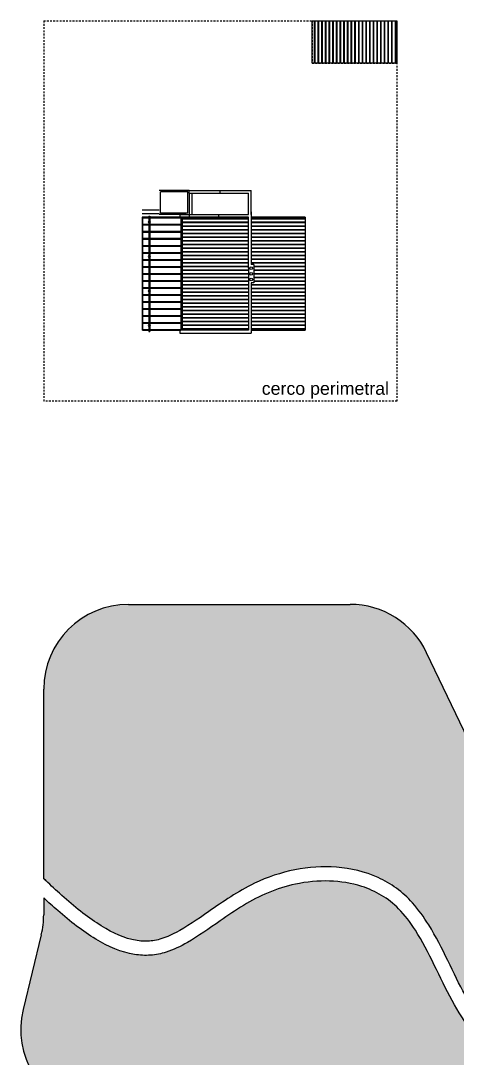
# Model space of a CAD drawing. Header units: millimetres. Extents: x 0 to 6982707, y 6395274 to 12792127.
# Drawn here: x 3492025 to 3492056, y 6395341.7 to 6395415.1 of the extents above; entities that cross this region are included whole.
import ezdxf

# ---------------------------------------------------------------- set-up
doc = ezdxf.new("R2010")
doc.units = ezdxf.units.MM
doc.header["$LTSCALE"] = 0.01
doc.linetypes.add('DASHED', pattern=[19.05, 12.7, -6.35])
for name, color, linetype in [('auxiliar', 1, 'Continuous'), ('loteo', 4, 'Continuous'), ('mamposteria', 3, 'Continuous')]:
    doc.layers.add(name, color=color, linetype=linetype)
doc.styles.add('ARIAL', font='arial.ttf')

msp = doc.modelspace()

# ---------------------------------------------------------------- hatches: boundary and pattern name
at = {"layer": 'loteo', "linetype": 'Continuous', "ltscale": 1.2, "transparency": 33554687}
h = msp.add_hatch(color=52, dxfattribs=at)
h.dxf.hatch_style = 1
edge = h.paths.add_edge_path()
edge.add_arc((3492048.374, 6395367.806), 6, 25.51259, 90)
edge.add_line((3492048.374, 6395373.806), (3492032.962, 6395373.806))
edge.add_line((3492032.962, 6395373.806), (3492032.67, 6395373.806))
edge.add_arc((3492032.67, 6395367.806), 6, 90, 180)
edge.add_line((3492026.67, 6395367.806), (3492026.67, 6395354.402))
edge.add_line((3492026.67, 6395354.402), (3492027, 6395354.094))
edge.add_spline(control_points=[(3492027, 6395354.094), (3492026.89, 6395354.196), (3492026.78, 6395354.299), (3492026.67, 6395354.402)], knot_values=[77.962227, 77.962227, 77.962227, 77.962227, 78.349059, 78.349059, 78.349059, 78.349059], degree=3, periodic=0)
edge.add_spline(control_points=[(3492027, 6395354.094), (3492027.265, 6395353.846), (3492027.53, 6395353.603), (3492028.684, 6395352.567), (3492029.564, 6395351.84), (3492031.282, 6395350.7), (3492032.117, 6395350.288), (3492033.254, 6395350.016), (3492033.588, 6395349.975), (3492034.245, 6395349.978), (3492034.566, 6395350.024), (3492035.268, 6395350.221), (3492035.649, 6395350.383), (3492036.779, 6395350.973), (3492037.553, 6395351.513), (3492039.363, 6395352.775), (3492040.42, 6395353.513), (3492043.413, 6395354.946), (3492045.46, 6395355.359), (3492048.43, 6395355.13), (3492049.428, 6395354.894), (3492050.803, 6395354.271), (3492051.24, 6395354.019), (3492052.059, 6395353.422), (3492052.438, 6395353.074), (3492053.211, 6395352.213), (3492053.59, 6395351.684), (3492054.44, 6395350.318), (3492054.876, 6395349.452), (3492055.706, 6395347.752), (3492056.099, 6395346.917), (3492056.918, 6395345.432), (3492057.345, 6395344.783), (3492058.037, 6395344.063), (3492058.275, 6395343.864), (3492058.772, 6395343.557), (3492059.03, 6395343.449), (3492059.618, 6395343.312), (3492059.95, 6395343.288), (3492060.965, 6395343.353), (3492061.704, 6395343.558), (3492063.405, 6395344.334), (3492064.373, 6395344.984), (3492065.313, 6395345.84), (3492065.38, 6395345.902), (3492065.446, 6395345.965)], knot_values=[30.46947, 30.46947, 30.46947, 30.46947, 31.404862, 31.404862, 34.568203, 34.568203, 37.731544, 37.731544, 39.088468, 39.088468, 40.445393, 40.445393, 41.963894, 41.963894, 44.802247, 44.802247, 48.214574, 48.214574, 53.484094, 53.484094, 56.267338, 56.267338, 57.65896, 57.65896, 59.050582, 59.050582, 60.787527, 60.787527, 63.309196, 63.309196, 65.830866, 65.830866, 68.352535, 68.352535, 69.60627, 69.60627, 70.860005, 70.860005, 72.185882, 72.185882, 74.641197, 74.641197, 77.723983, 77.723983, 77.962227, 77.962227, 77.962227, 77.962227], degree=3, periodic=0)
edge.add_line((3492065.446, 6395345.965), (3492053.789, 6395370.39))
edge = h.paths.add_edge_path()
edge.add_spline(control_points=[(3492065.897, 6395345.02), (3492065.756, 6395344.892), (3492065.614, 6395344.768), (3492064.549, 6395343.883), (3492063.551, 6395343.264), (3492061.737, 6395342.517), (3492060.921, 6395342.318), (3492059.712, 6395342.295), (3492059.295, 6395342.343), (3492058.539, 6395342.562), (3492058.202, 6395342.723), (3492057.588, 6395343.129), (3492057.308, 6395343.373), (3492056.487, 6395344.244), (3492056.021, 6395344.98), (3492055.15, 6395346.577), (3492054.747, 6395347.441), (3492053.91, 6395349.148), (3492053.477, 6395349.992), (3492052.63, 6395351.314), (3492052.239, 6395351.831), (3492051.438, 6395352.642), (3492051.036, 6395352.956), (3492050.16, 6395353.482), (3492049.688, 6395353.693), (3492047.753, 6395354.317), (3492046.103, 6395354.353), (3492043.834, 6395353.872), (3492043.182, 6395353.67), (3492041.955, 6395353.16), (3492041.378, 6395352.853), (3492040.252, 6395352.169), (3492039.705, 6395351.794), (3492038.382, 6395350.873), (3492037.617, 6395350.327), (3492036.352, 6395349.607), (3492035.857, 6395349.37), (3492034.981, 6395349.091), (3492034.605, 6395349.015), (3492033.855, 6395348.961), (3492033.48, 6395348.981), (3492032.169, 6395349.189), (3492031.253, 6395349.586), (3492029.448, 6395350.678), (3492028.556, 6395351.374), (3492027.334, 6395352.433), (3492027.002, 6395352.731), (3492026.67, 6395353.036)], knot_values=[30.731034, 30.731034, 30.731034, 30.731034, 31.189796, 31.189796, 34.103939, 34.103939, 36.47796, 36.47796, 37.777673, 37.777673, 38.956038, 38.956038, 40.134402, 40.134402, 42.69376, 42.69376, 45.253118, 45.253118, 47.812476, 47.812476, 49.728871, 49.728871, 51.364669, 51.364669, 53.000467, 53.000467, 57.733185, 57.733185, 59.668695, 59.668695, 61.522948, 61.522948, 63.377202, 63.377202, 66.078306, 66.078306, 67.787894, 67.787894, 69.008842, 69.008842, 70.22979, 70.22979, 73.314697, 73.314697, 76.399604, 76.399604, 77.553722, 77.553722, 77.553722, 77.553722], degree=3, periodic=0)
edge.add_line((3492026.67, 6395353.036), (3492026.67, 6395351.851))
edge.add_arc((3492020.67, 6395351.851), 6, -13.6532, 0, ccw=False)
edge.add_line((3492026.501, 6395350.435), (3492025.215, 6395345.141))
edge.add_arc((3492031.045, 6395343.724), 6, 166.3468, 256.3468)
edge.add_line((3492029.629, 6395337.894), (3492062.23, 6395329.975))
edge.add_arc((3492063.646, 6395335.805), 6, 256.3468, 385.51259)
edge.add_line((3492069.061, 6395338.39), (3492065.897, 6395345.02))

# ---------------------------------------------------------------- linework, layer by layer
at = {"layer": 'auxiliar', "linetype": 'DASHED'}
for p, q in [((3492026.67, 6395415.093), (3492051.681, 6395415.093)), ((3492026.67, 6395415.093), (3492026.67, 6395388.193)), ((3492045.681, 6395415.093), (3492045.681, 6395412.093)), ((3492051.681, 6395415.093), (3492051.681, 6395388.193)), ((3492045.681, 6395412.093), (3492051.681, 6395412.093)), ((3492051.681, 6395388.193), (3492026.67, 6395388.193))]:
    msp.add_line(p, q, dxfattribs=at)
at = {"layer": 'loteo', "ltscale": 0.01}
for p, q in [((3492036.966, 6395403.093), (3492041.366, 6395403.093)), ((3492036.966, 6395402.893), (3492036.966, 6395403.093)), ((3492041.366, 6395401.393), (3492041.366, 6395403.093)), ((3492036.966, 6395402.893), (3492036.966, 6395401.393)), ((3492036.316, 6395401.393), (3492036.316, 6395401.193)), ((3492036.766, 6395401.393), (3492036.316, 6395401.393)), ((3492036.316, 6395401.393), (3492036.966, 6395401.393)), ((3492036.766, 6395401.193), (3492036.316, 6395401.193)), ((3492036.966, 6395401.193), (3492036.316, 6395401.193)), ((3492036.386, 6395401.193), (3492036.386, 6395393.193)), ((3492036.486, 6395401.193), (3492041.166, 6395401.193)), ((3492036.486, 6395401.193), (3492041.166, 6395401.193)), ((3492036.486, 6395401.193), (3492036.486, 6395393.193)), ((3492041.166, 6395401.193), (3492036.486, 6395401.193)), ((3492036.966, 6395401.393), (3492036.966, 6395401.193)), ((3492036.966, 6395401.193), (3492041.166, 6395401.193)), ((3492041.166, 6395398.493), (3492041.166, 6395401.193)), ((3492041.366, 6395401.583), (3492041.366, 6395401.393)), ((3492041.366, 6395401.393), (3492041.366, 6395398.493)), ((3492041.366, 6395401.193), (3492045.181, 6395401.193)), ((3492041.366, 6395401.193), (3492045.181, 6395401.193)), ((3492045.181, 6395401.193), (3492041.366, 6395401.193)), ((3492045.181, 6395401.193), (3492045.181, 6395393.193)), ((3492045.181, 6395401.193), (3492045.181, 6395393.193)), ((3492041.166, 6395397.593), (3492041.166, 6395398.493)), ((3492041.366, 6395398.493), (3492041.366, 6395397.843)), ((3492041.166, 6395397.593), (3492041.166, 6395393.193)), ((3492041.556, 6395397.843), (3492041.366, 6395397.843)), ((3492041.556, 6395397.843), (3492041.556, 6395396.543)), ((3492041.366, 6395396.543), (3492041.366, 6395392.993)), ((3492041.556, 6395396.543), (3492041.366, 6395396.543)), ((3492036.316, 6395393.193), (3492036.316, 6395392.993)), ((3492036.966, 6395393.193), (3492036.316, 6395393.193)), ((3492036.316, 6395392.993), (3492041.366, 6395392.993)), ((3492041.166, 6395393.193), (3492036.966, 6395393.193)), ((3492041.366, 6395393.193), (3492045.181, 6395393.193)), ((3492041.366, 6395393.193), (3492045.181, 6395393.193))]:
    msp.add_line(p, q, dxfattribs=at)
at = {"layer": 'loteo', "linetype": 'Continuous', "ltscale": 1.2}
for p, q in [((3492032.67, 6395373.806), (3492032.962, 6395373.806)), ((3492032.962, 6395373.806), (3492048.374, 6395373.806)), ((3492065.446, 6395345.965), (3492053.789, 6395370.39)), ((3492026.67, 6395354.402), (3492026.67, 6395367.806)), ((3492027, 6395354.094), (3492026.67, 6395354.402)), ((3492026.67, 6395353.036), (3492026.67, 6395351.851)), ((3492026.501, 6395350.435), (3492025.215, 6395345.141))]:
    msp.add_line(p, q, dxfattribs=at)
at = {"layer": 'loteo', "ltscale": 0.01}
msp.add_lwpolyline([(3492045.681, 6395415.093), (3492051.681, 6395415.093), (3492051.681, 6395412.093), (3492045.681, 6395412.093)], close=True, dxfattribs=at)
for centre in [(3492041.361, 6395397.593), (3492041.361, 6395397.193), (3492041.361, 6395396.793)]:
    msp.add_circle(centre, 0.1, dxfattribs=at)
at = {"layer": 'loteo', "linetype": 'Continuous', "ltscale": 1.2}
for centre, start, end in [((3492032.67, 6395367.806), 90, 180), ((3492048.374, 6395367.806), 25.51259, 90), ((3492020.67, 6395351.851), 346.3468, 0)]:
    msp.add_arc(centre, 6, start, end, dxfattribs=at)
at = {"layer": 'loteo', "linetype": 'Continuous', "ltscale": 0.01}
msp.add_arc((3492031.045, 6395343.724), 6, 166.3468, 256.3468, dxfattribs=at)
at = {"layer": 'loteo', "linetype": 'Continuous', "ltscale": 1.2}
for points, knots in [([(3492065.446, 6395345.965), (3492065.38, 6395345.902), (3492065.313, 6395345.84), (3492064.373, 6395344.984), (3492063.405, 6395344.334), (3492061.704, 6395343.558), (3492060.965, 6395343.353), (3492059.95, 6395343.288), (3492059.618, 6395343.312), (3492059.03, 6395343.449), (3492058.772, 6395343.557), (3492058.275, 6395343.864), (3492058.037, 6395344.063), (3492057.345, 6395344.783), (3492056.918, 6395345.432), (3492056.099, 6395346.917), (3492055.706, 6395347.752), (3492054.876, 6395349.452), (3492054.44, 6395350.318), (3492053.59, 6395351.684), (3492053.211, 6395352.213), (3492052.438, 6395353.074), (3492052.059, 6395353.422), (3492051.24, 6395354.019), (3492050.803, 6395354.271), (3492049.428, 6395354.894), (3492048.43, 6395355.13), (3492045.46, 6395355.359), (3492043.413, 6395354.946), (3492040.42, 6395353.513), (3492039.363, 6395352.775), (3492037.553, 6395351.513), (3492036.779, 6395350.973), (3492035.649, 6395350.383), (3492035.268, 6395350.221), (3492034.566, 6395350.024), (3492034.245, 6395349.978), (3492033.588, 6395349.975), (3492033.254, 6395350.016), (3492032.117, 6395350.288), (3492031.282, 6395350.7), (3492029.564, 6395351.84), (3492028.684, 6395352.567), (3492027.421, 6395353.701), (3492027.047, 6395354.048), (3492026.67, 6395354.402)], [30.46947, 30.46947, 30.46947, 30.46947, 30.707714, 30.707714, 33.7905, 33.7905, 36.245815, 36.245815, 37.571692, 37.571692, 38.825427, 38.825427, 40.079162, 40.079162, 42.600831, 42.600831, 45.122501, 45.122501, 47.64417, 47.64417, 49.381115, 49.381115, 50.772737, 50.772737, 52.164359, 52.164359, 54.947604, 54.947604, 60.217123, 60.217123, 63.62945, 63.62945, 66.467803, 66.467803, 67.986304, 67.986304, 69.343229, 69.343229, 70.700153, 70.700153, 73.863494, 73.863494, 77.026835, 77.026835, 78.349059, 78.349059, 78.349059, 78.349059]), ([(3492065.897, 6395345.02), (3492065.756, 6395344.892), (3492065.614, 6395344.768), (3492064.549, 6395343.883), (3492063.551, 6395343.264), (3492061.737, 6395342.517), (3492060.921, 6395342.318), (3492059.712, 6395342.295), (3492059.295, 6395342.343), (3492058.539, 6395342.562), (3492058.202, 6395342.723), (3492057.588, 6395343.129), (3492057.308, 6395343.373), (3492056.487, 6395344.244), (3492056.021, 6395344.98), (3492055.15, 6395346.577), (3492054.747, 6395347.441), (3492053.91, 6395349.148), (3492053.477, 6395349.992), (3492052.63, 6395351.314), (3492052.239, 6395351.831), (3492051.438, 6395352.642), (3492051.036, 6395352.956), (3492050.16, 6395353.482), (3492049.688, 6395353.693), (3492047.753, 6395354.317), (3492046.103, 6395354.353), (3492043.834, 6395353.872), (3492043.182, 6395353.67), (3492041.955, 6395353.16), (3492041.378, 6395352.853), (3492040.252, 6395352.169), (3492039.705, 6395351.794), (3492038.382, 6395350.873), (3492037.617, 6395350.327), (3492036.352, 6395349.607), (3492035.857, 6395349.37), (3492034.981, 6395349.091), (3492034.605, 6395349.015), (3492033.855, 6395348.961), (3492033.48, 6395348.981), (3492032.169, 6395349.189), (3492031.253, 6395349.586), (3492029.448, 6395350.678), (3492028.556, 6395351.374), (3492027.334, 6395352.433), (3492027.002, 6395352.731), (3492026.67, 6395353.036)], [30.731034, 30.731034, 30.731034, 30.731034, 31.189796, 31.189796, 34.103939, 34.103939, 36.47796, 36.47796, 37.777673, 37.777673, 38.956038, 38.956038, 40.134402, 40.134402, 42.69376, 42.69376, 45.253118, 45.253118, 47.812476, 47.812476, 49.728871, 49.728871, 51.364669, 51.364669, 53.000467, 53.000467, 57.733185, 57.733185, 59.668695, 59.668695, 61.522948, 61.522948, 63.377202, 63.377202, 66.078306, 66.078306, 67.787894, 67.787894, 69.008842, 69.008842, 70.22979, 70.22979, 73.314697, 73.314697, 76.399604, 76.399604, 77.553722, 77.553722, 77.553722, 77.553722])]:
    msp.add_open_spline(points, degree=3, knots=knots, dxfattribs=at)
at = {"layer": 'mamposteria', "color": 251, "ltscale": 0.03}
for p, q in [((3492045.831, 6395415.093), (3492045.831, 6395412.093)), ((3492045.861, 6395415.093), (3492045.861, 6395412.093)), ((3492046.091, 6395415.093), (3492046.091, 6395412.093)), ((3492046.121, 6395415.093), (3492046.121, 6395412.093)), ((3492046.351, 6395415.093), (3492046.351, 6395412.093)), ((3492046.381, 6395415.093), (3492046.381, 6395412.093)), ((3492046.611, 6395415.093), (3492046.611, 6395412.093)), ((3492046.641, 6395415.093), (3492046.641, 6395412.093)), ((3492046.871, 6395415.093), (3492046.871, 6395412.093)), ((3492046.871, 6395415.093), (3492046.871, 6395412.093)), ((3492046.901, 6395415.093), (3492046.901, 6395412.093)), ((3492047.131, 6395415.093), (3492047.131, 6395412.093)), ((3492047.161, 6395415.093), (3492047.161, 6395412.093)), ((3492047.391, 6395415.093), (3492047.391, 6395412.093)), ((3492047.421, 6395415.093), (3492047.421, 6395412.093)), ((3492047.651, 6395415.093), (3492047.651, 6395412.093)), ((3492047.681, 6395415.093), (3492047.681, 6395412.093)), ((3492047.911, 6395415.093), (3492047.911, 6395412.093)), ((3492047.941, 6395415.093), (3492047.941, 6395412.093)), ((3492048.171, 6395415.093), (3492048.171, 6395412.093)), ((3492048.201, 6395415.093), (3492048.201, 6395412.093)), ((3492048.431, 6395415.093), (3492048.431, 6395412.093)), ((3492048.431, 6395415.093), (3492048.431, 6395412.093)), ((3492048.461, 6395415.093), (3492048.461, 6395412.093)), ((3492048.691, 6395415.093), (3492048.691, 6395412.093)), ((3492048.721, 6395415.093), (3492048.721, 6395412.093)), ((3492048.951, 6395415.093), (3492048.951, 6395412.093)), ((3492048.981, 6395415.093), (3492048.981, 6395412.093)), ((3492049.211, 6395415.093), (3492049.211, 6395412.093)), ((3492049.241, 6395415.093), (3492049.241, 6395412.093)), ((3492049.471, 6395415.093), (3492049.471, 6395412.093)), ((3492049.501, 6395415.093), (3492049.501, 6395412.093)), ((3492049.731, 6395415.093), (3492049.731, 6395412.093)), ((3492049.731, 6395415.093), (3492049.731, 6395412.093)), ((3492049.761, 6395415.093), (3492049.761, 6395412.093)), ((3492049.991, 6395415.093), (3492049.991, 6395412.093)), ((3492050.021, 6395415.093), (3492050.021, 6395412.093)), ((3492050.251, 6395415.093), (3492050.251, 6395412.093)), ((3492050.281, 6395415.093), (3492050.281, 6395412.093)), ((3492050.511, 6395415.093), (3492050.511, 6395412.093)), ((3492050.541, 6395415.093), (3492050.541, 6395412.093)), ((3492050.771, 6395415.093), (3492050.771, 6395412.093)), ((3492050.801, 6395415.093), (3492050.801, 6395412.093)), ((3492051.031, 6395415.093), (3492051.031, 6395412.093)), ((3492051.031, 6395415.093), (3492051.031, 6395412.093)), ((3492051.061, 6395415.093), (3492051.061, 6395412.093)), ((3492051.291, 6395415.093), (3492051.291, 6395412.093)), ((3492051.321, 6395415.093), (3492051.321, 6395412.093)), ((3492051.551, 6395415.093), (3492051.551, 6395412.093)), ((3492051.581, 6395415.093), (3492051.581, 6395412.093)), ((3492036.966, 6395403.093), (3492034.85, 6395403.093)), ((3492039.156, 6395402.893), (3492039.156, 6395403.093)), ((3492039.156, 6395402.893), (3492039.156, 6395403.093)), ((3492034.95, 6395401.493), (3492034.95, 6395402.993)), ((3492036.866, 6395402.993), (3492034.95, 6395402.993)), ((3492036.866, 6395401.493), (3492036.866, 6395402.993)), ((3492036.966, 6395402.893), (3492039.156, 6395402.893)), ((3492037.166, 6395402.893), (3492037.166, 6395401.393)), ((3492039.156, 6395402.893), (3492041.166, 6395402.893)), ((3492041.166, 6395401.393), (3492041.166, 6395402.893)), ((3492034.85, 6395401.693), (3492033.65, 6395401.693)), ((3492034.85, 6395401.443), (3492033.65, 6395401.443)), ((3492033.65, 6395401.193), (3492033.65, 6395393.193)), ((3492033.65, 6395401.193), (3492033.65, 6395393.193)), ((3492036.966, 6395401.193), (3492033.65, 6395401.193)), ((3492036.316, 6395401.193), (3492033.65, 6395401.193)), ((3492036.766, 6395401.193), (3492033.666, 6395401.193)), ((3492033.67, 6395401.192), (3492036.386, 6395401.192)), ((3492033.67, 6395401.142), (3492033.67, 6395401.192)), ((3492033.67, 6395401.173), (3492033.67, 6395393.213)), ((3492033.67, 6395401.142), (3492036.386, 6395401.142)), ((3492034.11, 6395401.272), (3492034.11, 6395401.192)), ((3492034.11, 6395401.272), (3492034.19, 6395401.272)), ((3492034.11, 6395401.142), (3492034.11, 6395400.695)), ((3492034.19, 6395401.272), (3492034.19, 6395401.192)), ((3492034.19, 6395401.142), (3492034.19, 6395400.695)), ((3492036.316, 6395401.393), (3492034.85, 6395401.393)), ((3492036.866, 6395401.493), (3492034.95, 6395401.493)), ((3492041.166, 6395401.093), (3492036.486, 6395401.093)), ((3492041.166, 6395401.063), (3492036.486, 6395401.063)), ((3492036.966, 6395401.393), (3492041.166, 6395401.393)), ((3492039.066, 6395401.193), (3492039.066, 6395401.393)), ((3492039.066, 6395401.193), (3492039.066, 6395401.393)), ((3492045.181, 6395401.093), (3492041.366, 6395401.093)), ((3492045.181, 6395401.063), (3492041.366, 6395401.063)), ((3492033.67, 6395400.695), (3492036.386, 6395400.695)), ((3492033.67, 6395400.695), (3492033.67, 6395400.645)), ((3492033.67, 6395400.645), (3492036.386, 6395400.645)), ((3492033.67, 6395400.198), (3492036.386, 6395400.198)), ((3492033.67, 6395400.198), (3492033.67, 6395400.148)), ((3492033.67, 6395400.148), (3492036.386, 6395400.148)), ((3492034.11, 6395400.645), (3492034.11, 6395400.198)), ((3492034.11, 6395400.148), (3492034.11, 6395399.702)), ((3492034.19, 6395400.645), (3492034.19, 6395400.198)), ((3492034.19, 6395400.148), (3492034.19, 6395399.702)), ((3492041.166, 6395400.833), (3492036.486, 6395400.833)), ((3492041.166, 6395400.833), (3492036.486, 6395400.833)), ((3492041.166, 6395400.803), (3492036.486, 6395400.803)), ((3492041.166, 6395400.573), (3492036.486, 6395400.573)), ((3492041.166, 6395400.543), (3492036.486, 6395400.543)), ((3492041.166, 6395400.313), (3492036.486, 6395400.313)), ((3492041.166, 6395400.283), (3492036.486, 6395400.283)), ((3492045.181, 6395400.833), (3492041.366, 6395400.833)), ((3492045.181, 6395400.833), (3492041.366, 6395400.833)), ((3492045.181, 6395400.803), (3492041.366, 6395400.803)), ((3492045.181, 6395400.573), (3492041.366, 6395400.573)), ((3492045.181, 6395400.543), (3492041.366, 6395400.543)), ((3492045.181, 6395400.313), (3492041.366, 6395400.313)), ((3492045.181, 6395400.283), (3492041.366, 6395400.283)), ((3492033.67, 6395399.702), (3492036.386, 6395399.702)), ((3492033.67, 6395399.702), (3492033.67, 6395399.652)), ((3492033.67, 6395399.652), (3492036.386, 6395399.652)), ((3492034.11, 6395399.652), (3492034.11, 6395399.205)), ((3492034.19, 6395399.652), (3492034.19, 6395399.205)), ((3492041.166, 6395400.053), (3492036.486, 6395400.053)), ((3492041.166, 6395400.023), (3492036.486, 6395400.023)), ((3492041.166, 6395399.793), (3492036.486, 6395399.793)), ((3492041.166, 6395399.763), (3492036.486, 6395399.763)), ((3492041.166, 6395399.533), (3492036.486, 6395399.533)), ((3492041.166, 6395399.533), (3492036.486, 6395399.533)), ((3492041.166, 6395399.503), (3492036.486, 6395399.503)), ((3492045.181, 6395400.053), (3492041.366, 6395400.053)), ((3492045.181, 6395400.023), (3492041.366, 6395400.023)), ((3492045.181, 6395399.793), (3492041.366, 6395399.793)), ((3492045.181, 6395399.763), (3492041.366, 6395399.763)), ((3492045.181, 6395399.533), (3492041.366, 6395399.533)), ((3492045.181, 6395399.533), (3492041.366, 6395399.533)), ((3492045.181, 6395399.503), (3492041.366, 6395399.503)), ((3492033.67, 6395399.205), (3492036.386, 6395399.205)), ((3492033.67, 6395399.205), (3492033.67, 6395399.155)), ((3492033.67, 6395399.155), (3492036.386, 6395399.155)), ((3492033.67, 6395398.708), (3492036.386, 6395398.708)), ((3492033.67, 6395398.708), (3492033.67, 6395398.658)), ((3492034.11, 6395399.155), (3492034.11, 6395398.708)), ((3492034.19, 6395399.155), (3492034.19, 6395398.708)), ((3492041.166, 6395399.273), (3492036.486, 6395399.273)), ((3492041.166, 6395399.243), (3492036.486, 6395399.243)), ((3492041.166, 6395399.013), (3492036.486, 6395399.013)), ((3492041.166, 6395398.983), (3492036.486, 6395398.983)), ((3492041.166, 6395398.753), (3492036.486, 6395398.753)), ((3492041.166, 6395398.723), (3492036.486, 6395398.723)), ((3492045.181, 6395399.273), (3492041.366, 6395399.273)), ((3492045.181, 6395399.243), (3492041.366, 6395399.243)), ((3492045.181, 6395399.013), (3492041.366, 6395399.013)), ((3492045.181, 6395398.983), (3492041.366, 6395398.983)), ((3492045.181, 6395398.753), (3492041.366, 6395398.753)), ((3492045.181, 6395398.723), (3492041.366, 6395398.723)), ((3492033.67, 6395398.658), (3492036.386, 6395398.658)), ((3492033.67, 6395398.211), (3492036.386, 6395398.211)), ((3492033.67, 6395398.211), (3492033.67, 6395398.161)), ((3492033.67, 6395398.161), (3492036.386, 6395398.161)), ((3492034.11, 6395398.658), (3492034.11, 6395398.211)), ((3492034.11, 6395398.161), (3492034.11, 6395397.714)), ((3492034.19, 6395398.658), (3492034.19, 6395398.211)), ((3492034.19, 6395398.161), (3492034.19, 6395397.714)), ((3492041.166, 6395398.493), (3492036.486, 6395398.493)), ((3492041.166, 6395398.463), (3492036.486, 6395398.463)), ((3492041.166, 6395398.233), (3492036.486, 6395398.233)), ((3492041.166, 6395398.233), (3492036.486, 6395398.233)), ((3492041.166, 6395398.203), (3492036.486, 6395398.203)), ((3492041.166, 6395397.973), (3492036.486, 6395397.973)), ((3492041.166, 6395397.943), (3492036.486, 6395397.943)), ((3492045.181, 6395398.493), (3492041.366, 6395398.493)), ((3492045.181, 6395398.463), (3492041.366, 6395398.463)), ((3492045.181, 6395398.233), (3492041.366, 6395398.233)), ((3492045.181, 6395398.233), (3492041.366, 6395398.233)), ((3492045.181, 6395398.203), (3492041.366, 6395398.203)), ((3492045.181, 6395397.973), (3492041.366, 6395397.973)), ((3492045.181, 6395397.943), (3492041.366, 6395397.943)), ((3492033.67, 6395397.714), (3492036.386, 6395397.714)), ((3492033.67, 6395397.714), (3492033.67, 6395397.664)), ((3492033.67, 6395397.664), (3492036.386, 6395397.664)), ((3492033.67, 6395397.218), (3492036.386, 6395397.218)), ((3492033.67, 6395397.218), (3492033.67, 6395397.168)), ((3492034.11, 6395397.664), (3492034.11, 6395397.218)), ((3492034.19, 6395397.664), (3492034.19, 6395397.218)), ((3492041.166, 6395397.713), (3492036.486, 6395397.713)), ((3492041.166, 6395397.683), (3492036.486, 6395397.683)), ((3492041.166, 6395397.453), (3492036.486, 6395397.453)), ((3492041.166, 6395397.423), (3492036.486, 6395397.423)), ((3492045.181, 6395397.713), (3492041.556, 6395397.713)), ((3492045.181, 6395397.683), (3492041.556, 6395397.683)), ((3492045.181, 6395397.453), (3492041.556, 6395397.453)), ((3492045.181, 6395397.423), (3492041.556, 6395397.423)), ((3492033.67, 6395397.168), (3492036.386, 6395397.168)), ((3492033.67, 6395396.721), (3492036.386, 6395396.721)), ((3492033.67, 6395396.721), (3492033.67, 6395396.671)), ((3492033.67, 6395396.671), (3492036.386, 6395396.671)), ((3492034.11, 6395397.168), (3492034.11, 6395396.721)), ((3492034.11, 6395396.671), (3492034.11, 6395396.224)), ((3492034.19, 6395397.168), (3492034.19, 6395396.721)), ((3492034.19, 6395396.671), (3492034.19, 6395396.224)), ((3492041.166, 6395397.193), (3492036.486, 6395397.193)), ((3492041.166, 6395397.163), (3492036.486, 6395397.163)), ((3492041.166, 6395396.933), (3492036.486, 6395396.933)), ((3492041.166, 6395396.903), (3492036.486, 6395396.903)), ((3492041.166, 6395396.903), (3492036.486, 6395396.903)), ((3492041.166, 6395396.673), (3492036.486, 6395396.673)), ((3492041.166, 6395396.643), (3492036.486, 6395396.643)), ((3492045.181, 6395397.193), (3492041.556, 6395397.193)), ((3492045.181, 6395397.163), (3492041.556, 6395397.163)), ((3492045.181, 6395396.933), (3492041.556, 6395396.933)), ((3492045.181, 6395396.903), (3492041.556, 6395396.903)), ((3492045.181, 6395396.903), (3492041.556, 6395396.903)), ((3492045.181, 6395396.673), (3492041.556, 6395396.673)), ((3492045.181, 6395396.643), (3492041.556, 6395396.643)), ((3492033.67, 6395396.224), (3492036.386, 6395396.224)), ((3492033.67, 6395396.224), (3492033.67, 6395396.174)), ((3492033.67, 6395396.174), (3492036.386, 6395396.174)), ((3492033.67, 6395395.727), (3492036.386, 6395395.727)), ((3492033.67, 6395395.727), (3492033.67, 6395395.677)), ((3492034.11, 6395396.174), (3492034.11, 6395395.727)), ((3492034.19, 6395396.174), (3492034.19, 6395395.727)), ((3492041.166, 6395396.413), (3492036.486, 6395396.413)), ((3492041.166, 6395396.383), (3492036.486, 6395396.383)), ((3492041.166, 6395396.153), (3492036.486, 6395396.153)), ((3492041.166, 6395396.123), (3492036.486, 6395396.123)), ((3492041.166, 6395395.893), (3492036.486, 6395395.893)), ((3492041.166, 6395395.863), (3492036.486, 6395395.863)), ((3492045.181, 6395396.413), (3492041.366, 6395396.413)), ((3492045.181, 6395396.383), (3492041.366, 6395396.383)), ((3492045.181, 6395396.153), (3492041.366, 6395396.153)), ((3492045.181, 6395396.123), (3492041.366, 6395396.123)), ((3492045.181, 6395395.893), (3492041.366, 6395395.893)), ((3492045.181, 6395395.863), (3492041.366, 6395395.863)), ((3492033.67, 6395395.677), (3492036.386, 6395395.677)), ((3492033.67, 6395395.23), (3492036.386, 6395395.23)), ((3492033.67, 6395395.23), (3492033.67, 6395395.18)), ((3492033.67, 6395395.18), (3492036.386, 6395395.18)), ((3492034.11, 6395395.677), (3492034.11, 6395395.23)), ((3492034.11, 6395395.18), (3492034.11, 6395394.734)), ((3492034.19, 6395395.677), (3492034.19, 6395395.23)), ((3492034.19, 6395395.18), (3492034.19, 6395394.734)), ((3492041.166, 6395395.633), (3492036.486, 6395395.633)), ((3492041.166, 6395395.603), (3492036.486, 6395395.603)), ((3492041.166, 6395395.603), (3492036.486, 6395395.603)), ((3492041.166, 6395395.373), (3492036.486, 6395395.373)), ((3492041.166, 6395395.343), (3492036.486, 6395395.343)), ((3492041.166, 6395395.113), (3492036.486, 6395395.113)), ((3492041.166, 6395395.083), (3492036.486, 6395395.083)), ((3492045.181, 6395395.633), (3492041.366, 6395395.633)), ((3492045.181, 6395395.603), (3492041.366, 6395395.603)), ((3492045.181, 6395395.603), (3492041.366, 6395395.603)), ((3492045.181, 6395395.373), (3492041.366, 6395395.373)), ((3492045.181, 6395395.343), (3492041.366, 6395395.343)), ((3492045.181, 6395395.113), (3492041.366, 6395395.113)), ((3492045.181, 6395395.083), (3492041.366, 6395395.083)), ((3492033.67, 6395394.734), (3492036.386, 6395394.734)), ((3492033.67, 6395394.734), (3492033.67, 6395394.684)), ((3492033.67, 6395394.684), (3492036.386, 6395394.684)), ((3492034.11, 6395394.684), (3492034.11, 6395394.237)), ((3492034.19, 6395394.684), (3492034.19, 6395394.237)), ((3492041.166, 6395394.853), (3492036.486, 6395394.853)), ((3492041.166, 6395394.823), (3492036.486, 6395394.823)), ((3492041.166, 6395394.593), (3492036.486, 6395394.593)), ((3492041.166, 6395394.563), (3492036.486, 6395394.563)), ((3492041.166, 6395394.333), (3492036.486, 6395394.333)), ((3492041.166, 6395394.303), (3492036.486, 6395394.303)), ((3492041.166, 6395394.303), (3492036.486, 6395394.303)), ((3492045.181, 6395394.853), (3492041.366, 6395394.853)), ((3492045.181, 6395394.823), (3492041.366, 6395394.823)), ((3492045.181, 6395394.593), (3492041.366, 6395394.593)), ((3492045.181, 6395394.563), (3492041.366, 6395394.563)), ((3492045.181, 6395394.333), (3492041.366, 6395394.333)), ((3492045.181, 6395394.303), (3492041.366, 6395394.303)), ((3492045.181, 6395394.303), (3492041.366, 6395394.303)), ((3492033.67, 6395394.237), (3492036.386, 6395394.237)), ((3492033.67, 6395394.237), (3492033.67, 6395394.187)), ((3492033.67, 6395394.187), (3492036.386, 6395394.187)), ((3492033.67, 6395393.74), (3492036.386, 6395393.74)), ((3492033.67, 6395393.74), (3492033.67, 6395393.69)), ((3492033.67, 6395393.69), (3492036.386, 6395393.69)), ((3492034.11, 6395394.187), (3492034.11, 6395393.74)), ((3492034.11, 6395393.69), (3492034.11, 6395393.243)), ((3492034.19, 6395394.187), (3492034.19, 6395393.74)), ((3492034.19, 6395393.69), (3492034.19, 6395393.243)), ((3492041.166, 6395394.073), (3492036.486, 6395394.073)), ((3492041.166, 6395394.043), (3492036.486, 6395394.043)), ((3492041.166, 6395393.813), (3492036.486, 6395393.813)), ((3492041.166, 6395393.783), (3492036.486, 6395393.783)), ((3492041.166, 6395393.553), (3492036.486, 6395393.553)), ((3492045.181, 6395394.073), (3492041.366, 6395394.073)), ((3492045.181, 6395394.043), (3492041.366, 6395394.043)), ((3492045.181, 6395393.813), (3492041.366, 6395393.813)), ((3492045.181, 6395393.783), (3492041.366, 6395393.783)), ((3492045.181, 6395393.553), (3492041.366, 6395393.553)), ((3492033.67, 6395393.243), (3492036.386, 6395393.243)), ((3492033.67, 6395393.243), (3492033.67, 6395393.193)), ((3492033.67, 6395393.193), (3492036.386, 6395393.193)), ((3492034.11, 6395393.193), (3492034.11, 6395393.113)), ((3492034.11, 6395393.193), (3492034.19, 6395393.193)), ((3492034.11, 6395393.113), (3492034.19, 6395393.113)), ((3492034.19, 6395393.193), (3492034.19, 6395393.113)), ((3492041.166, 6395393.523), (3492036.486, 6395393.523)), ((3492041.166, 6395393.293), (3492036.486, 6395393.293)), ((3492041.166, 6395393.263), (3492036.486, 6395393.263)), ((3492045.181, 6395393.523), (3492041.366, 6395393.523)), ((3492045.181, 6395393.293), (3492041.366, 6395393.293)), ((3492045.181, 6395393.263), (3492041.366, 6395393.263))]:
    msp.add_line(p, q, dxfattribs=at)
at = {"layer": 'mamposteria', "ltscale": 0.03}
msp.add_line((3492037.166, 6395401.393), (3492039.116, 6395401.393), dxfattribs=at)
at = {"layer": 'mamposteria', "color": 251, "ltscale": 0.03}
for centre, start, end in [((3492034.15, 6395400.853), 120, 240), ((3492034.15, 6395400.853), 300, 60), ((3492034.15, 6395398.413), 120, 240), ((3492034.15, 6395398.413), 300, 60), ((3492034.15, 6395395.974), 120, 240), ((3492034.15, 6395395.974), 300, 60), ((3492034.15, 6395393.534), 120, 240), ((3492034.15, 6395393.534), 300, 60)]:
    msp.add_arc(centre, 0.08, start, end, dxfattribs=at)

# ---------------------------------------------------------------- texts
at = {"layer": 'loteo', "ltscale": 0.01, "insert": (3492041.562, 6395389.533), "char_height": 0.9, "attachment_point": 1, "style": 'ARIAL'}
msp.add_mtext_dynamic_manual_height_columns('\\pxqc;cerco perimetral', width=10.11083, gutter_width=1, heights=[0], dxfattribs=at)

doc.saveas('drawing.dxf')
